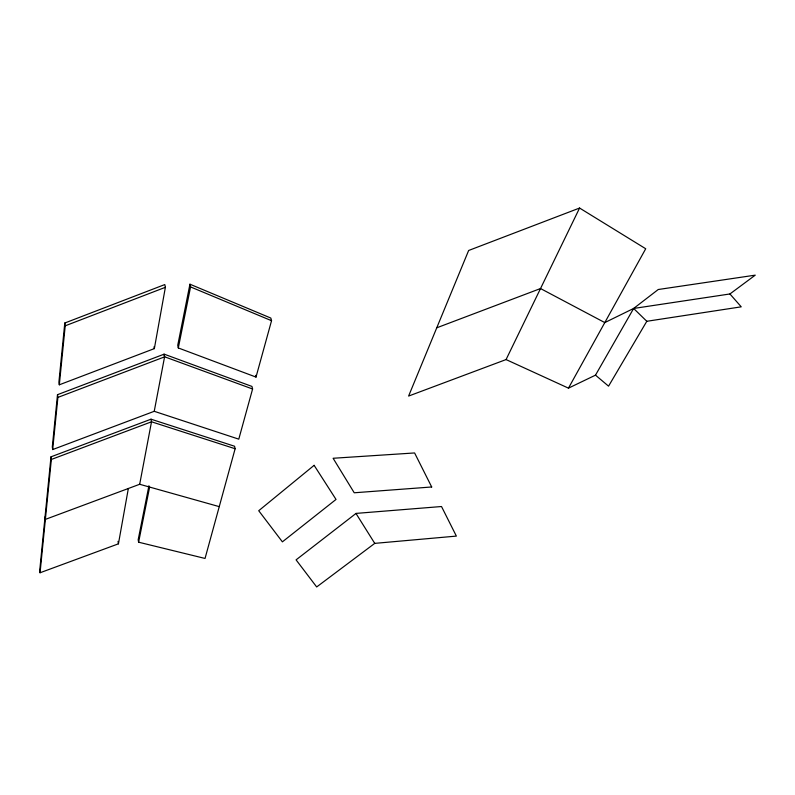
<?xml version="1.0" encoding="UTF-8"?>
<svg xmlns="http://www.w3.org/2000/svg" width="795" height="795" viewBox="0 0 795 795"><rect width="100%" height="100%" fill="white"/><g stroke="black" fill="none" stroke-linecap="round" stroke-linejoin="round"><path stroke-width="1.19" d="M148.923 485.755L138.181 539.755L138.608 542.2L205.04 558.448L235.131 448.738L234.555 446.234L151.02 419.194L50.989 456.827L39.75 570.273L40.058 572.758L118.435 543.83L128.343 488.498M52.679 449.563L57.896 397.411L164.575 356.875L164.028 354.202L57.498 394.688L52.311 446.899L52.679 449.563L154.23 411.303L238.778 439.158L252.591 389.003L251.955 386.43L164.048 354.113L164.595 356.796L154.23 411.303M64.793 323.018L58.91 382.067L59.317 384.8L154.349 348.617L165.38 287.313L164.794 284.57L64.793 323.018L65.22 325.811L59.317 384.8M40.058 572.758L51.347 459.46L50.989 456.827M45.047 516.83L45.375 519.393L139.681 484.274L151.517 421.797L151.02 419.194M189.935 284.203L177.742 345.278L178.309 347.952L256.01 377.078L271.542 320.703L270.837 318.07L189.935 284.203L190.561 286.925L178.309 347.952M138.608 542.2L149.629 487.067M506.067 359.569L579.585 208.042L645.719 248.756L568.465 388.149L506.067 359.569L408.6 396.069L468.643 250.485L579.585 208.042M568.465 388.149L595.495 375.151L633.635 308.46L658.25 289.509L755.25 275.149L729.929 293.961L633.635 308.46L604.796 322.591L540.52 288.545L436.753 327.808M729.929 293.961L741.238 306.83L646.802 321.289L608.553 386.161L595.495 375.151M355.991 513.451L296.078 559.859L316.678 586.958L374.743 543.373L456.37 536.098L441.513 506.524L355.961 513.411L374.743 543.373M65.22 325.811L165.38 287.313M51.347 459.46L151.517 421.797L235.131 448.738M139.681 484.274L219.251 506.634M164.595 356.796L252.591 389.003M190.561 286.925L271.542 320.703M633.635 308.46L646.802 321.289M255.583 375.359L256.01 377.078M153.992 346.819L154.349 348.617M118.028 541.375L118.435 543.83M57.498 394.688L57.896 397.411M314.124 465.333L258.723 510.718L282.394 541.852L336.027 499.439L314.124 465.333M431.695 486.977L354.222 492.781L333.105 458.268L414.602 452.951L431.695 486.977"/></g></svg>
